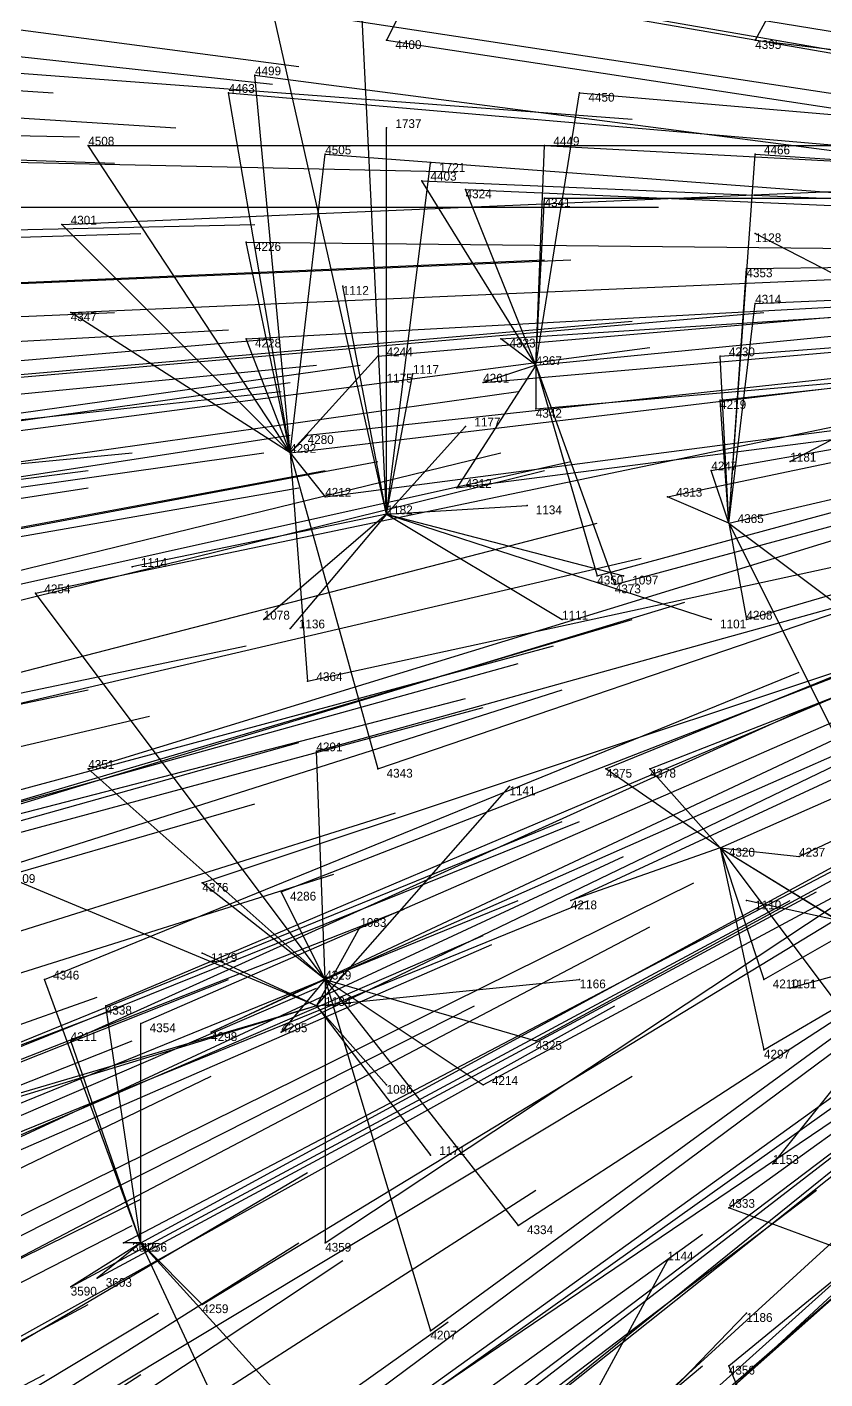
# Model space of a CAD drawing. Extents: x -0.5 to 0.59, y -0.5 to 0.58.
# Drawn here: x -0.231 to -0.14, y -0.1315 to 0.0225 of the extents above; entities that cross this region are included whole.
import ezdxf

# ---------------------------------------------------------------- set-up
doc = ezdxf.new("R2010")
doc.units = 0
for name, color, linetype in [('Facilities', 3, 'CONTINUOUS'), ('Facilities_lines', 3, 'CONTINUOUS'), ('Normals', 1, 'CONTINUOUS'), ('Source_points', 5, 'CONTINUOUS'), ('Text', 3, 'CONTINUOUS')]:
    doc.layers.add(name, color=color, linetype=linetype)

msp = doc.modelspace()

# ---------------------------------------------------------------- linework, layer by layer
at = {"layer": 'Facilities', "color": 3}
for p in [(-0.173, -0.016, -0.435), (-0.201, -0.026, -0.507), (-0.19, -0.033, -1.25), (-0.151, -0.034, -0.387), (-0.152, -0.071, -0.42), (-0.197, -0.086, -0.538), (-0.198, -0.089, -1.25), (-0.218, -0.116, -0.618)]:
    msp.add_point(p, dxfattribs=at)
at = {"layer": 'Facilities_lines', "color": 3}
for p, q in [((-0.122, 0.069, -0.35), (-0.148, 0.021, -0.374)), ((-0.176, 0.049, -0.456), (-0.19, 0.021, -0.478)), ((-0.19, -0.033, -1.25), (-0.204, 0.029, -1.25)), ((-0.19, -0.033, -1.25), (-0.193, 0.028, -1.25)), ((-0.201, -0.026, -0.507), (-0.205, 0.017, -0.515)), ((-0.201, -0.026, -0.507), (-0.208, 0.015, -0.522)), ((-0.173, -0.016, -0.435), (-0.168, 0.015, -0.421)), ((-0.19, -0.033, -1.25), (-0.19, 0.011, -1.25)), ((-0.201, -0.026, -0.507), (-0.224, 0.009, -0.561)), ((-0.201, -0.026, -0.507), (-0.197, 0.008, -0.493)), ((-0.173, -0.016, -0.435), (-0.172, 0.009, -0.43)), ((-0.151, -0.034, -0.387), (-0.148, 0.008, -0.37)), ((-0.19, -0.033, -1.25), (-0.185, 0.007, -1.25)), ((-0.173, -0.016, -0.435), (-0.186, 0.005, -0.464)), ((-0.173, -0.016, -0.435), (-0.181, 0.004, -0.453)), ((-0.173, -0.016, -0.435), (-0.172, 0.003, -0.431)), ((-0.201, -0.026, -0.507), (-0.227, 0, -0.566)), ((-0.121, -0.015, -1.25), (-0.148, -0.001, -1.25)), ((-0.201, -0.026, -0.507), (-0.206, -0.002, -0.514)), ((-0.151, -0.034, -0.387), (-0.149, -0.005, -0.373)), ((-0.19, -0.033, -1.25), (-0.195, -0.007, -1.25)), ((-0.151, -0.034, -0.387), (-0.148, -0.009, -0.372)), ((-0.201, -0.026, -0.507), (-0.226, -0.01, -0.566)), ((-0.201, -0.026, -0.507), (-0.206, -0.013, -0.516)), ((-0.173, -0.016, -0.435), (-0.177, -0.013, -0.443)), ((-0.201, -0.026, -0.507), (-0.191, -0.015, -0.478)), ((-0.151, -0.034, -0.387), (-0.152, -0.015, -0.381)), ((-0.121, -0.015, -1.25), (-0.144, -0.027, -1.25)), ((-0.173, -0.016, -0.435), (-0.182, -0.03, -0.46)), ((-0.173, -0.016, -0.435), (-0.179, -0.018, -0.45)), ((-0.173, -0.016, -0.435), (-0.166, -0.04, -0.428)), ((-0.173, -0.016, -0.435), (-0.173, -0.021, -0.437)), ((-0.173, -0.016, -0.435), (-0.164, -0.041, -0.423)), ((-0.19, -0.033, -1.25), (-0.187, -0.017, -1.25)), ((-0.19, -0.033, -1.25), (-0.19, -0.018, -1.25)), ((-0.151, -0.034, -0.387), (-0.152, -0.02, -0.384)), ((-0.19, -0.033, -1.25), (-0.181, -0.023, -1.25)), ((-0.201, -0.026, -0.507), (-0.199, -0.024, -0.501)), ((-0.201, -0.026, -0.507), (-0.197, -0.031, -0.499)), ((-0.201, -0.026, -0.507), (-0.191, -0.062, -0.502)), ((-0.201, -0.026, -0.507), (-0.199, -0.052, -0.513)), ((-0.151, -0.034, -0.387), (-0.153, -0.028, -0.389)), ((-0.19, -0.033, -1.25), (-0.174, -0.032, -1.25)), ((-0.151, -0.034, -0.387), (-0.158, -0.031, -0.402)), ((-0.19, -0.033, -1.25), (-0.219, -0.039, -1.25)), ((-0.19, -0.033, -1.25), (-0.204, -0.045, -1.25)), ((-0.19, -0.033, -1.25), (-0.201, -0.046, -1.25)), ((-0.19, -0.033, -1.25), (-0.163, -0.04, -1.25)), ((-0.19, -0.033, -1.25), (-0.17, -0.045, -1.25)), ((-0.19, -0.033, -1.25), (-0.153, -0.045, -1.25)), ((-0.151, -0.034, -0.387), (-0.139, -0.043, -0.362)), ((-0.151, -0.034, -0.387), (-0.149, -0.045, -0.39)), ((-0.151, -0.034, -0.387), (-0.132, -0.072, -0.376)), ((-0.197, -0.086, -0.538), (-0.23, -0.042, -0.584)), ((-0.197, -0.086, -0.538), (-0.198, -0.06, -0.517)), ((-0.197, -0.086, -0.538), (-0.224, -0.062, -0.582)), ((-0.152, -0.071, -0.42), (-0.165, -0.062, -0.441)), ((-0.152, -0.071, -0.42), (-0.16, -0.062, -0.43)), ((-0.198, -0.089, -1.25), (-0.176, -0.064, -1.25)), ((-0.152, -0.071, -0.42), (-0.169, -0.077, -0.465)), ((-0.152, -0.071, -0.42), (-0.139, -0.079, -0.4)), ((-0.152, -0.071, -0.42), (-0.147, -0.086, -0.426)), ((-0.152, -0.071, -0.42), (-0.147, -0.094, -0.437)), ((-0.152, -0.071, -0.42), (-0.134, -0.095, -0.411)), ((-0.152, -0.071, -0.42), (-0.143, -0.072, -0.401)), ((-0.152, -0.071, -0.42), (-0.121, -0.09, -0.377)), ((-0.198, -0.089, -1.25), (-0.234, -0.074, -1.25)), ((-0.197, -0.086, -0.538), (-0.211, -0.075, -0.561)), ((-0.197, -0.086, -0.538), (-0.202, -0.076, -0.539)), ((-0.126, -0.082, -1.25), (-0.149, -0.077, -1.25)), ((-0.198, -0.089, -1.25), (-0.193, -0.08, -1.25)), ((-0.198, -0.089, -1.25), (-0.211, -0.083, -1.25)), ((-0.126, -0.082, -1.25), (-0.146, -0.107, -1.25)), ((-0.126, -0.082, -1.25), (-0.144, -0.087, -1.25)), ((-0.218, -0.116, -0.618), (-0.229, -0.086, -0.61)), ((-0.197, -0.086, -0.538), (-0.21, -0.092, -0.574)), ((-0.197, -0.086, -0.538), (-0.202, -0.092, -0.555)), ((-0.198, -0.089, -1.25), (-0.168, -0.086, -1.25)), ((-0.197, -0.086, -0.538), (-0.185, -0.126, -0.56)), ((-0.197, -0.086, -0.538), (-0.179, -0.098, -0.51)), ((-0.197, -0.086, -0.538), (-0.173, -0.093, -0.492)), ((-0.197, -0.086, -0.538), (-0.175, -0.114, -0.522)), ((-0.197, -0.086, -0.538), (-0.197, -0.116, -0.572)), ((-0.198, -0.089, -1.25), (-0.249, -0.104, -1.25)), ((-0.198, -0.089, -1.25), (-0.247, -0.104, -1.25)), ((-0.218, -0.116, -0.618), (-0.222, -0.089, -0.599)), ((-0.198, -0.089, -1.25), (-0.185, -0.106, -1.25)), ((-0.198, -0.089, -1.25), (-0.19, -0.098, -1.25)), ((-0.218, -0.116, -0.618), (-0.218, -0.091, -0.591)), ((-0.218, -0.116, -0.618), (-0.226, -0.093, -0.612)), ((-0.116, -0.125, -0.426), (-0.151, -0.112, -0.47)), ((-0.218, -0.116, -0.618), (-0.226, -0.121, -0.641)), ((-0.218, -0.116, -0.618), (-0.223, -0.12, -0.633)), ((-0.218, -0.116, -0.618), (-0.22, -0.116, -0.622)), ((-0.218, -0.116, -0.618), (-0.204, -0.146, -0.628)), ((-0.218, -0.116, -0.618), (-0.211, -0.123, -0.612)), ((-0.218, -0.116, -0.618), (-0.198, -0.138, -0.603)), ((-0.177, -0.153, -1.25), (-0.158, -0.118, -1.25)), ((-0.177, -0.153, -1.25), (-0.149, -0.124, -1.25)), ((-0.14, -0.156, -0.524), (-0.151, -0.13, -0.498))]:
    msp.add_line(p, q, dxfattribs=at)
at = {"layer": 'Normals', "color": 1}
for p, q in [((-0.211, 0.032, -0.532), (-0.119, 0.016, -0.569)), ((-0.203, 0.031, -0.512), (-0.111, 0.015, -0.55)), ((-0.291, 0.03, -0.732), (-0.2, 0.018, -0.771)), ((-0.225, 0.028, -0.566), (-0.133, 0.014, -0.603)), ((-0.176, 0.028, -0.445), (-0.084, 0.013, -0.483)), ((-0.295, 0.026, -0.74), (-0.203, 0.016, -0.779)), ((-0.32, 0.021, -0.802), (-0.228, 0.015, -0.839)), ((-0.19, 0.021, -0.478), (-0.098, 0.007, -0.514)), ((-0.148, 0.021, -0.374), (-0.057, 0.01, -0.414)), ((-0.255, 0.019, -0.638), (-0.162, 0.012, -0.675)), ((-0.306, 0.017, -0.766), (-0.214, 0.011, -0.804)), ((-0.205, 0.017, -0.515), (-0.113, 0.005, -0.552)), ((-0.208, 0.015, -0.522), (-0.115, 0.007, -0.558)), ((-0.168, 0.015, -0.421), (-0.075, 0.007, -0.458)), ((-0.318, 0.012, -0.796), (-0.225, 0.01, -0.833)), ((-0.19, 0.011, -1.25), (-0.19, 0.011, -1.15)), ((-0.314, 0.01, -0.784), (-0.221, 0.007, -0.822)), ((-0.274, 0.008, -0.684), (-0.182, 0.006, -0.724)), ((-0.224, 0.009, -0.561), (-0.132, 0.009, -0.599)), ((-0.197, 0.008, -0.493), (-0.104, 0.001, -0.53)), ((-0.172, 0.009, -0.43), (-0.079, 0.004, -0.467)), ((-0.148, 0.008, -0.37), (-0.056, 0.002, -0.41)), ((-0.185, 0.007, -1.25), (-0.185, 0.007, -1.15)), ((-0.186, 0.005, -0.464), (-0.094, 0.001, -0.503)), ((-0.227, 0, -0.566), (-0.134, 0.004, -0.604)), ((-0.181, 0.004, -0.453), (-0.089, 0, -0.491)), ((-0.252, 0.002, -0.63), (-0.159, 0.002, -0.666)), ((-0.172, 0.003, -0.431), (-0.08, 0.003, -0.468)), ((-0.298, -0.002, -0.745), (-0.205, 0, -0.783)), ((-0.311, -0.004, -0.777), (-0.218, -0.001, -0.815)), ((-0.148, -0.001, -1.25), (-0.148, -0.001, -1.15)), ((-0.206, -0.002, -0.514), (-0.112, -0.003, -0.548)), ((-0.264, -0.008, -0.66), (-0.172, -0.004, -0.698)), ((-0.261, -0.008, -0.654), (-0.169, -0.004, -0.692)), ((-0.149, -0.005, -0.373), (-0.057, -0.004, -0.412)), ((-0.226, -0.01, -0.566), (-0.133, -0.006, -0.603)), ((-0.148, -0.009, -0.372), (-0.057, -0.005, -0.411)), ((-0.195, -0.007, -1.25), (-0.195, -0.007, -1.15)), ((-0.191, -0.015, -0.478), (-0.098, -0.007, -0.515)), ((-0.177, -0.013, -0.443), (-0.084, -0.007, -0.481)), ((-0.173, -0.016, -0.435), (-0.081, -0.007, -0.472)), ((-0.206, -0.013, -0.516), (-0.113, -0.008, -0.552)), ((-0.152, -0.015, -0.381), (-0.06, -0.008, -0.419)), ((-0.313, -0.014, -0.784), (-0.221, -0.01, -0.822)), ((-0.239, -0.018, -0.6), (-0.147, -0.01, -0.638)), ((-0.179, -0.018, -0.45), (-0.087, -0.01, -0.488)), ((-0.152, -0.02, -0.384), (-0.06, -0.01, -0.422)), ((-0.3, -0.017, -0.752), (-0.208, -0.012, -0.79)), ((-0.254, -0.019, -0.637), (-0.162, -0.011, -0.675)), ((-0.158, -0.031, -0.402), (-0.067, -0.012, -0.439)), ((-0.153, -0.028, -0.389), (-0.062, -0.012, -0.427)), ((-0.296, -0.021, -0.741), (-0.203, -0.013, -0.778)), ((-0.173, -0.021, -0.437), (-0.081, -0.013, -0.474)), ((-0.151, -0.034, -0.387), (-0.061, -0.013, -0.425)), ((-0.251, -0.026, -0.631), (-0.16, -0.014, -0.671)), ((-0.201, -0.026, -0.507), (-0.109, -0.015, -0.544)), ((-0.199, -0.024, -0.501), (-0.107, -0.014, -0.538)), ((-0.29, -0.025, -0.727), (-0.198, -0.016, -0.765)), ((-0.285, -0.029, -0.717), (-0.193, -0.016, -0.754)), ((-0.166, -0.04, -0.428), (-0.077, -0.016, -0.465)), ((-0.293, -0.031, -0.737), (-0.201, -0.018, -0.774)), ((-0.19, -0.018, -1.25), (-0.19, -0.018, -1.15)), ((-0.187, -0.017, -1.25), (-0.187, -0.017, -1.15)), ((-0.182, -0.03, -0.46), (-0.089, -0.018, -0.497)), ((-0.164, -0.041, -0.423), (-0.075, -0.017, -0.46)), ((-0.294, -0.029, -0.74), (-0.202, -0.019, -0.778)), ((-0.267, -0.032, -0.671), (-0.175, -0.019, -0.71)), ((-0.197, -0.031, -0.499), (-0.105, -0.019, -0.535)), ((-0.149, -0.045, -0.39), (-0.06, -0.019, -0.427)), ((-0.23, -0.042, -0.584), (-0.139, -0.023, -0.621)), ((-0.181, -0.023, -1.25), (-0.181, -0.023, -1.15)), ((-0.292, -0.038, -0.737), (-0.201, -0.024, -0.774)), ((-0.311, -0.035, -0.782), (-0.219, -0.026, -0.82)), ((-0.296, -0.039, -0.746), (-0.204, -0.026, -0.784)), ((-0.267, -0.048, -0.678), (-0.177, -0.026, -0.716)), ((-0.282, -0.044, -0.714), (-0.191, -0.027, -0.751)), ((-0.259, -0.047, -0.659), (-0.169, -0.027, -0.697)), ((-0.165, -0.062, -0.441), (-0.079, -0.027, -0.478)), ((-0.144, -0.027, -1.25), (-0.144, -0.027, -1.15)), ((-0.316, -0.04, -0.796), (-0.224, -0.028, -0.833)), ((-0.288, -0.045, -0.73), (-0.197, -0.028, -0.767)), ((-0.261, -0.05, -0.665), (-0.172, -0.028, -0.703)), ((-0.16, -0.062, -0.43), (-0.073, -0.028, -0.465)), ((-0.316, -0.044, -0.798), (-0.224, -0.03, -0.835)), ((-0.292, -0.046, -0.738), (-0.2, -0.03, -0.776)), ((-0.199, -0.052, -0.513), (-0.107, -0.032, -0.549)), ((-0.191, -0.062, -0.502), (-0.103, -0.032, -0.539)), ((-0.174, -0.032, -1.25), (-0.174, -0.032, -1.15)), ((-0.143, -0.072, -0.401), (-0.059, -0.032, -0.437)), ((-0.19, -0.033, -1.25), (-0.19, -0.033, -1.15)), ((-0.152, -0.071, -0.42), (-0.066, -0.033, -0.455)), ((-0.255, -0.057, -0.654), (-0.166, -0.034, -0.692)), ((-0.224, -0.062, -0.582), (-0.136, -0.035, -0.62)), ((-0.198, -0.06, -0.517), (-0.108, -0.035, -0.554)), ((-0.251, -0.059, -0.646), (-0.161, -0.038, -0.684)), ((-0.169, -0.077, -0.465), (-0.085, -0.038, -0.501)), ((-0.219, -0.039, -1.25), (-0.219, -0.039, -1.15)), ((-0.163, -0.04, -1.25), (-0.163, -0.04, -1.15)), ((-0.147, -0.086, -0.426), (-0.067, -0.04, -0.463)), ((-0.245, -0.07, -0.637), (-0.156, -0.043, -0.675)), ((-0.202, -0.076, -0.539), (-0.117, -0.043, -0.58)), ((-0.25, -0.071, -0.65), (-0.162, -0.045, -0.688)), ((-0.211, -0.075, -0.561), (-0.124, -0.046, -0.6)), ((-0.204, -0.045, -1.25), (-0.204, -0.045, -1.15)), ((-0.201, -0.046, -1.25), (-0.201, -0.046, -1.15)), ((-0.17, -0.045, -1.25), (-0.17, -0.045, -1.15)), ((-0.153, -0.045, -1.25), (-0.153, -0.045, -1.15)), ((-0.147, -0.094, -0.437), (-0.067, -0.047, -0.474)), ((-0.297, -0.067, -0.76), (-0.206, -0.048, -0.797)), ((-0.26, -0.072, -0.675), (-0.171, -0.048, -0.713)), ((-0.197, -0.086, -0.538), (-0.113, -0.049, -0.578)), ((-0.173, -0.093, -0.492), (-0.092, -0.049, -0.53)), ((-0.265, -0.075, -0.688), (-0.175, -0.05, -0.725)), ((-0.229, -0.086, -0.61), (-0.143, -0.051, -0.648)), ((-0.202, -0.092, -0.555), (-0.119, -0.052, -0.594)), ((-0.315, -0.072, -0.808), (-0.224, -0.053, -0.846)), ((-0.258, -0.081, -0.676), (-0.17, -0.053, -0.714)), ((-0.222, -0.089, -0.599), (-0.137, -0.053, -0.636)), ((-0.21, -0.092, -0.574), (-0.127, -0.053, -0.612)), ((-0.27, -0.077, -0.703), (-0.181, -0.054, -0.74)), ((-0.268, -0.079, -0.698), (-0.179, -0.055, -0.736)), ((-0.226, -0.093, -0.612), (-0.142, -0.055, -0.649)), ((-0.218, -0.091, -0.591), (-0.133, -0.054, -0.628)), ((-0.179, -0.098, -0.51), (-0.097, -0.054, -0.547)), ((-0.307, -0.077, -0.792), (-0.217, -0.056, -0.83)), ((-0.151, -0.112, -0.47), (-0.076, -0.058, -0.508)), ((-0.289, -0.084, -0.753), (-0.2, -0.059, -0.79)), ((-0.176, -0.064, -1.25), (-0.176, -0.064, -1.15)), ((-0.175, -0.114, -0.522), (-0.098, -0.064, -0.56)), ((-0.295, -0.092, -0.772), (-0.205, -0.066, -0.809)), ((-0.197, -0.116, -0.572), (-0.12, -0.065, -0.61)), ((-0.278, -0.095, -0.735), (-0.189, -0.067, -0.771)), ((-0.256, -0.103, -0.689), (-0.17, -0.068, -0.726)), ((-0.255, -0.103, -0.686), (-0.168, -0.068, -0.723)), ((-0.247, -0.111, -0.676), (-0.163, -0.072, -0.714)), ((-0.218, -0.116, -0.618), (-0.137, -0.072, -0.655)), ((-0.185, -0.126, -0.56), (-0.111, -0.072, -0.599)), ((-0.151, -0.13, -0.498), (-0.079, -0.071, -0.534)), ((-0.22, -0.116, -0.622), (-0.138, -0.073, -0.658)), ((-0.285, -0.102, -0.757), (-0.196, -0.074, -0.793)), ((-0.238, -0.116, -0.661), (-0.155, -0.075, -0.7)), ((-0.211, -0.123, -0.612), (-0.132, -0.075, -0.649)), ((-0.261, -0.112, -0.709), (-0.175, -0.077, -0.747)), ((-0.253, -0.112, -0.693), (-0.167, -0.077, -0.73)), ((-0.226, -0.121, -0.641), (-0.144, -0.077, -0.678)), ((-0.223, -0.12, -0.633), (-0.141, -0.076, -0.67)), ((-0.158, -0.139, -0.526), (-0.088, -0.077, -0.562)), ((-0.149, -0.077, -1.25), (-0.149, -0.077, -1.15)), ((-0.275, -0.112, -0.742), (-0.188, -0.078, -0.779)), ((-0.242, -0.123, -0.678), (-0.16, -0.08, -0.716)), ((-0.193, -0.08, -1.25), (-0.193, -0.08, -1.15)), ((-0.178, -0.135, -0.558), (-0.104, -0.079, -0.596)), ((-0.265, -0.118, -0.724), (-0.179, -0.081, -0.76)), ((-0.263, -0.119, -0.722), (-0.178, -0.082, -0.758)), ((-0.211, -0.083, -1.25), (-0.211, -0.083, -1.15)), ((-0.198, -0.138, -0.603), (-0.124, -0.083, -0.642)), ((-0.294, -0.12, -0.794), (-0.208, -0.086, -0.832)), ((-0.183, -0.143, -0.581), (-0.111, -0.085, -0.62)), ((-0.168, -0.086, -1.25), (-0.168, -0.086, -1.15)), ((-0.284, -0.124, -0.775), (-0.198, -0.087, -0.811)), ((-0.144, -0.087, -1.25), (-0.144, -0.087, -1.15)), ((-0.31, -0.119, -0.831), (-0.223, -0.088, -0.868)), ((-0.307, -0.122, -0.825), (-0.22, -0.089, -0.862)), ((-0.263, -0.131, -0.735), (-0.18, -0.089, -0.772)), ((-0.245, -0.134, -0.699), (-0.164, -0.089, -0.736)), ((-0.198, -0.089, -1.25), (-0.198, -0.089, -1.15)), ((-0.204, -0.146, -0.628), (-0.129, -0.092, -0.666)), ((-0.305, -0.127, -0.826), (-0.219, -0.093, -0.864)), ((-0.293, -0.137, -0.809), (-0.21, -0.097, -0.847)), ((-0.242, -0.145, -0.705), (-0.162, -0.097, -0.742)), ((-0.19, -0.098, -1.25), (-0.19, -0.098, -1.15)), ((-0.213, -0.153, -0.656), (-0.137, -0.099, -0.693)), ((-0.216, -0.154, -0.664), (-0.139, -0.102, -0.701)), ((-0.193, -0.165, -0.633), (-0.124, -0.102, -0.671)), ((-0.186, -0.163, -0.618), (-0.116, -0.102, -0.656)), ((-0.213, -0.163, -0.67), (-0.139, -0.106, -0.707)), ((-0.208, -0.163, -0.66), (-0.135, -0.105, -0.697)), ((-0.189, -0.168, -0.632), (-0.121, -0.105, -0.669)), ((-0.185, -0.106, -1.25), (-0.185, -0.106, -1.15)), ((-0.193, -0.169, -0.641), (-0.124, -0.107, -0.679)), ((-0.146, -0.107, -1.25), (-0.146, -0.107, -1.15)), ((-0.279, -0.155, -0.797), (-0.199, -0.108, -0.836)), ((-0.251, -0.16, -0.744), (-0.173, -0.11, -0.781)), ((-0.215, -0.166, -0.679), (-0.141, -0.11, -0.715)), ((-0.301, -0.152, -0.842), (-0.218, -0.111, -0.88)), ((-0.301, -0.156, -0.848), (-0.219, -0.114, -0.886)), ((-0.229, -0.169, -0.712), (-0.154, -0.115, -0.749)), ((-0.278, -0.165, -0.808), (-0.2, -0.116, -0.846)), ((-0.272, -0.169, -0.8), (-0.195, -0.118, -0.838)), ((-0.158, -0.118, -1.25), (-0.158, -0.118, -1.15)), ((-0.306, -0.167, -0.871), (-0.224, -0.123, -0.908)), ((-0.296, -0.172, -0.856), (-0.216, -0.124, -0.893)), ((-0.149, -0.124, -1.25), (-0.149, -0.124, -1.15)), ((-0.259, -0.179, -0.785), (-0.183, -0.125, -0.823)), ((-0.226, -0.19, -0.737), (-0.154, -0.13, -0.774)), ((-0.311, -0.174, -0.891), (-0.229, -0.131, -0.929)), ((-0.296, -0.181, -0.868), (-0.218, -0.131, -0.905))]:
    msp.add_line(p, q, dxfattribs=at)
at = {"layer": 'Source_points', "color": 5}
for p in [(-0.19, 0.021, -0.478), (-0.148, 0.021, -0.374), (-0.205, 0.017, -0.515), (-0.208, 0.015, -0.522), (-0.168, 0.015, -0.421), (-0.19, 0.011, -1.25), (-0.224, 0.009, -0.561), (-0.197, 0.008, -0.493), (-0.172, 0.009, -0.43), (-0.148, 0.008, -0.37), (-0.185, 0.007, -1.25), (-0.186, 0.005, -0.464), (-0.181, 0.004, -0.453), (-0.172, 0.003, -0.431), (-0.227, 0, -0.566), (-0.148, -0.001, -1.25), (-0.206, -0.002, -0.514), (-0.149, -0.005, -0.373), (-0.195, -0.007, -1.25), (-0.148, -0.009, -0.372), (-0.226, -0.01, -0.566), (-0.206, -0.013, -0.516), (-0.177, -0.013, -0.443), (-0.191, -0.015, -0.478), (-0.152, -0.015, -0.381), (-0.19, -0.018, -1.25), (-0.187, -0.017, -1.25), (-0.179, -0.018, -0.45), (-0.152, -0.02, -0.384), (-0.173, -0.021, -0.437), (-0.181, -0.023, -1.25), (-0.199, -0.024, -0.501), (-0.144, -0.027, -1.25), (-0.153, -0.028, -0.389), (-0.182, -0.03, -0.46), (-0.197, -0.031, -0.499), (-0.174, -0.032, -1.25), (-0.158, -0.031, -0.402), (-0.219, -0.039, -1.25), (-0.166, -0.04, -0.428), (-0.163, -0.04, -1.25), (-0.164, -0.041, -0.423), (-0.23, -0.042, -0.584), (-0.204, -0.045, -1.25), (-0.201, -0.046, -1.25), (-0.17, -0.045, -1.25), (-0.153, -0.045, -1.25), (-0.149, -0.045, -0.39), (-0.199, -0.052, -0.513), (-0.198, -0.06, -0.517), (-0.224, -0.062, -0.582), (-0.191, -0.062, -0.502), (-0.165, -0.062, -0.441), (-0.16, -0.062, -0.43), (-0.176, -0.064, -1.25), (-0.143, -0.072, -0.401), (-0.211, -0.075, -0.561), (-0.202, -0.076, -0.539), (-0.169, -0.077, -0.465), (-0.149, -0.077, -1.25), (-0.193, -0.08, -1.25), (-0.211, -0.083, -1.25), (-0.229, -0.086, -0.61), (-0.168, -0.086, -1.25), (-0.147, -0.086, -0.426), (-0.144, -0.087, -1.25), (-0.222, -0.089, -0.599), (-0.218, -0.091, -0.591), (-0.21, -0.092, -0.574), (-0.202, -0.092, -0.555), (-0.226, -0.093, -0.612), (-0.173, -0.093, -0.492), (-0.147, -0.094, -0.437), (-0.19, -0.098, -1.25), (-0.179, -0.098, -0.51), (-0.185, -0.106, -1.25), (-0.146, -0.107, -1.25), (-0.151, -0.112, -0.47), (-0.175, -0.114, -0.522), (-0.22, -0.116, -0.622), (-0.197, -0.116, -0.572), (-0.158, -0.118, -1.25), (-0.223, -0.12, -0.633), (-0.226, -0.121, -0.641), (-0.211, -0.123, -0.612), (-0.149, -0.124, -1.25), (-0.185, -0.126, -0.56), (-0.151, -0.13, -0.498)]:
    msp.add_point(p, dxfattribs=at)

# ---------------------------------------------------------------- texts
at = {"layer": 'Text', "color": 3}
for s, p in [('4400', (-0.189, 0.02, -0.478)), ('4395', (-0.148, 0.02, -0.374)), ('4499', (-0.205, 0.017, -0.515)), ('4463', (-0.208, 0.015, -0.522)), ('4450', (-0.167, 0.014, -0.421)), ('1737', (-0.189, 0.011, -1.25)), ('4508', (-0.224, 0.009, -0.561)), ('4449', (-0.171, 0.009, -0.43)), ('4505', (-0.197, 0.008, -0.493)), ('4466', (-0.147, 0.008, -0.37)), ('1721', (-0.184, 0.006, -1.25)), ('4403', (-0.185, 0.005, -0.464)), ('4324', (-0.181, 0.003, -0.453)), ('4341', (-0.172, 0.002, -0.431)), ('4301', (-0.226, 0, -0.566)), ('1128', (-0.148, -0.002, -1.25)), ('4226', (-0.205, -0.003, -0.514)), ('4353', (-0.149, -0.006, -0.373)), ('1112', (-0.195, -0.008, -1.25)), ('4314', (-0.148, -0.009, -0.372)), ('4347', (-0.226, -0.011, -0.566)), ('4228', (-0.205, -0.014, -0.516)), ('4323', (-0.176, -0.014, -0.443)), ('4244', (-0.19, -0.015, -0.478)), ('4367', (-0.173, -0.016, -0.435)), ('4230', (-0.151, -0.015, -0.381)), ('1117', (-0.187, -0.017, -1.25)), ('1175', (-0.19, -0.018, -1.25)), ('4261', (-0.179, -0.018, -0.45)), ('4219', (-0.152, -0.021, -0.384)), ('4342', (-0.173, -0.022, -0.437)), ('1177', (-0.18, -0.023, -1.25)), ('4280', (-0.199, -0.025, -0.501)), ('4292', (-0.201, -0.026, -0.507)), ('1181', (-0.144, -0.027, -1.25)), ('4247', (-0.153, -0.028, -0.389)), ('4312', (-0.181, -0.03, -0.46)), ('4212', (-0.197, -0.031, -0.499)), ('4313', (-0.157, -0.031, -0.402)), ('1182', (-0.19, -0.033, -1.25)), ('1134', (-0.173, -0.033, -1.25)), ('4365', (-0.15, -0.034, -0.387)), ('1114', (-0.218, -0.039, -1.25)), ('4350', (-0.166, -0.041, -0.428)), ('1097', (-0.162, -0.041, -1.25)), ('4254', (-0.229, -0.042, -0.584)), ('4373', (-0.164, -0.042, -0.423)), ('1078', (-0.204, -0.045, -1.25)), ('1111', (-0.17, -0.045, -1.25)), ('4208', (-0.149, -0.045, -0.39)), ('1136', (-0.2, -0.046, -1.25)), ('1101', (-0.152, -0.046, -1.25)), ('4364', (-0.198, -0.052, -0.513)), ('4291', (-0.198, -0.06, -0.517)), ('4351', (-0.224, -0.062, -0.582)), ('4343', (-0.19, -0.063, -0.502)), ('4375', (-0.165, -0.063, -0.441)), ('4378', (-0.16, -0.063, -0.43)), ('1141', (-0.176, -0.065, -1.25)), ('4320', (-0.151, -0.072, -0.42)), ('4237', (-0.143, -0.072, -0.401)), ('1109', (-0.233, -0.075, -1.25)), ('4376', (-0.211, -0.076, -0.561)), ('4286', (-0.201, -0.077, -0.539)), ('4218', (-0.169, -0.078, -0.465)), ('1110', (-0.148, -0.078, -1.25)), ('1083', (-0.193, -0.08, -1.25)), ('1179', (-0.21, -0.084, -1.25)), ('4346', (-0.228, -0.086, -0.61)), ('4329', (-0.197, -0.086, -0.538)), ('1166', (-0.168, -0.087, -1.25)), ('4210', (-0.146, -0.087, -0.426)), ('1151', (-0.144, -0.087, -1.25)), ('4338', (-0.222, -0.09, -0.599)), ('1184', (-0.197, -0.089, -1.25)), ('4211', (-0.226, -0.093, -0.612)), ('4354', (-0.217, -0.092, -0.591)), ('4298', (-0.21, -0.093, -0.574)), ('4295', (-0.202, -0.092, -0.555)), ('4325', (-0.173, -0.094, -0.492)), ('4297', (-0.147, -0.095, -0.437)), ('4214', (-0.178, -0.098, -0.51)), ('1086', (-0.19, -0.099, -1.25)), ('1171', (-0.184, -0.106, -1.25)), ('1153', (-0.146, -0.107, -1.25)), ('4333', (-0.151, -0.112, -0.47)), ('4334', (-0.174, -0.115, -0.522)), ('3615', (-0.219, -0.117, -0.622)), ('4256', (-0.218, -0.117, -0.618)), ('4359', (-0.197, -0.117, -0.572)), ('1144', (-0.158, -0.118, -1.25)), ('3603', (-0.222, -0.121, -0.633)), ('3590', (-0.226, -0.122, -0.641)), ('4259', (-0.211, -0.124, -0.612)), ('1186', (-0.149, -0.125, -1.25)), ('4207', (-0.185, -0.127, -0.56)), ('4356', (-0.151, -0.131, -0.498))]:
    msp.add_text(s, height=0.001, dxfattribs=at).set_placement(p)

doc.saveas('drawing.dxf')
